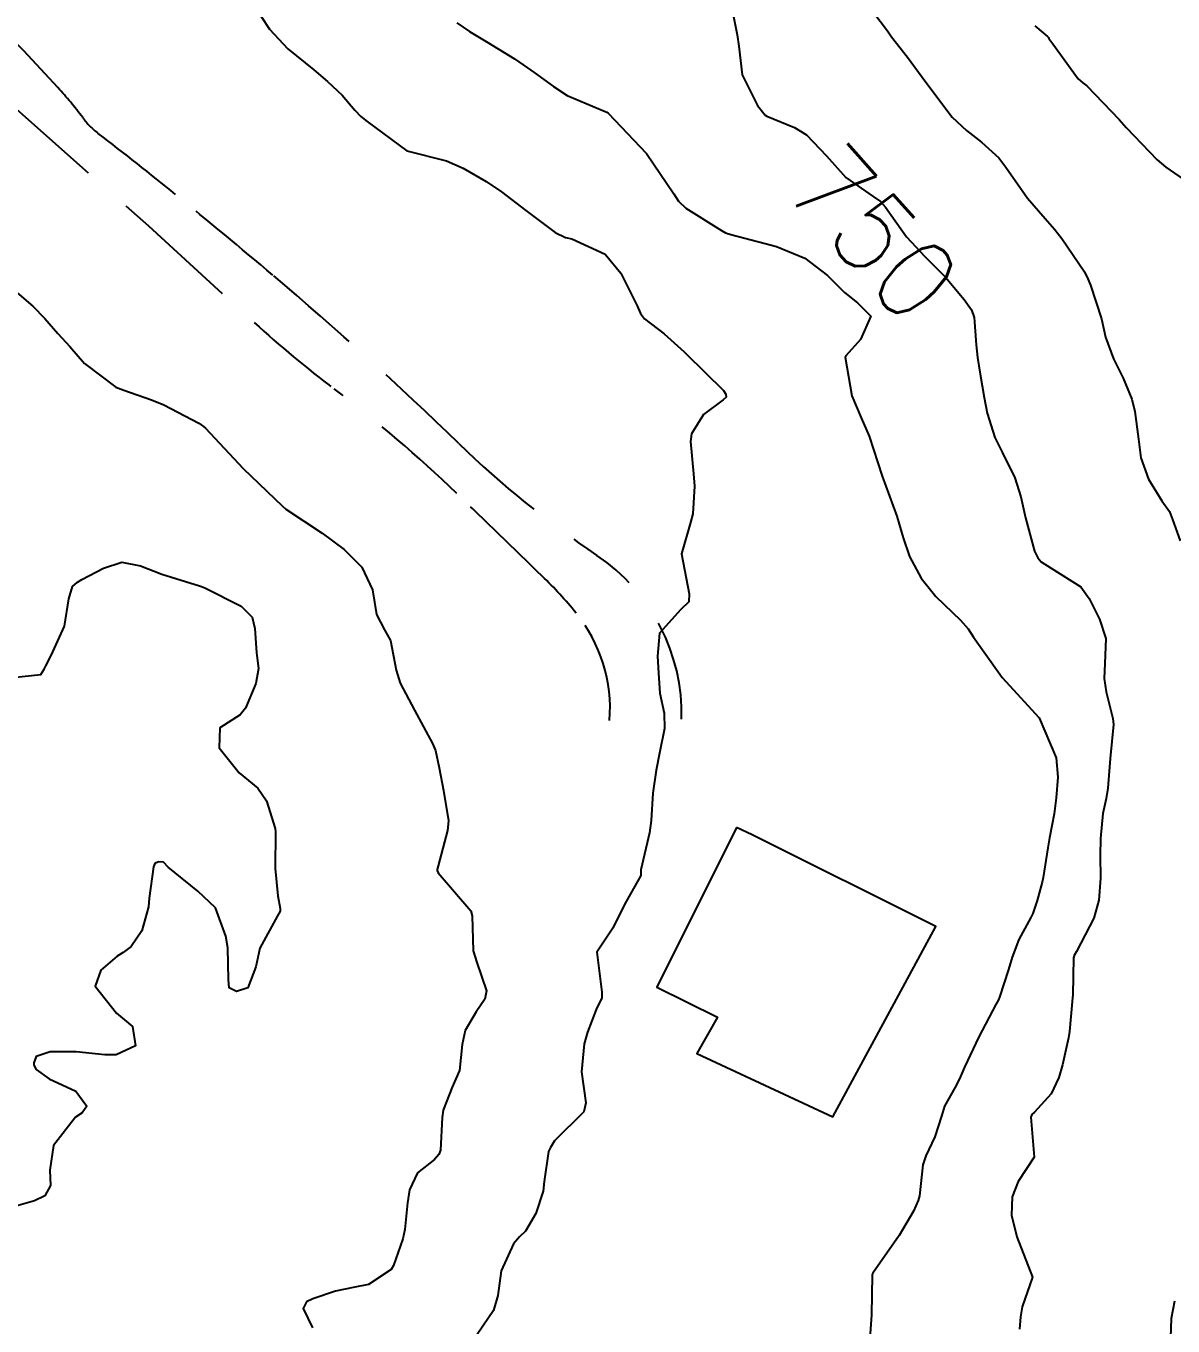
# Model space of a CAD drawing. Header units: metres. Extents: x 298520 to 308411, y 7433745 to 7450750.
# Drawn here: x 301893.6 to 301951, y 7441685.4 to 7441750.4 of the extents above; entities that cross this region are included whole.
import ezdxf
from ezdxf.enums import TextEntityAlignment as Align

# ---------------------------------------------------------------- set-up
doc = ezdxf.new("R2010")
doc.units = ezdxf.units.M
doc.header["$LTSCALE"] = 10
doc.linetypes.add('DASHED', pattern=[0.75, 0.5, -0.25])
for name, color, linetype in [('Cotas', 45, 'Continuous'), ('Curvas de Nivel 1m', 11, 'Continuous'), ('Curvas de Nivel 5m', 15, 'Continuous'), ('Edificações', 30, 'Continuous'), ('Vias Secundárias', 230, 'DASHED')]:
    doc.layers.add(name, color=color, linetype=linetype)
doc.styles.add('Style-STANDARD', font='STANDARD.shx')

msp = doc.modelspace()

# ---------------------------------------------------------------- linework, layer by layer
at = {"layer": 'Curvas de Nivel 1m', "flags": 128}
for points, elevation in [([(301935.978, 7441751.164), (301936.716, 7441750.192), (301936.912, 7441749.898), (301937.711, 7441748.877), (301938.45, 7441747.882), (301938.68, 7441747.553), (301939.948, 7441745.867), (301940.656, 7441745.205), (301941.419, 7441744.617), (301942.273, 7441743.836), (301942.636, 7441743.373), (301943.714, 7441741.819), (301944.603, 7441740.793), (301945.066, 7441740.271), (301945.434, 7441739.797), (301946.568, 7441738.124), (301946.743, 7441737.778), (301946.867, 7441737.47), (301947.413, 7441735.771), (301947.623, 7441734.863), (301948.02, 7441733.768), (301948.509, 7441732.808), (301948.933, 7441731.756), (301949.094, 7441731.147), (301949.264, 7441729.752), (301949.392, 7441728.818), (301949.766, 7441727.747), (301950.432, 7441726.662), (301950.822, 7441726.129), (301950.977, 7441725.732), (301951.354, 7441724.668)], 749), ([(301905.359, 7441750.92), (301905.768, 7441750.274), (301906.698, 7441749.286), (301907.989, 7441748.247), (301908.677, 7441747.663), (301909.41, 7441746.968), (301910.041, 7441746.219), (301910.345, 7441745.9), (301910.657, 7441745.655), (301912.643, 7441744.19), (301914.636, 7441743.679), (301915.463, 7441743.325), (301916.621, 7441742.651), (301917.385, 7441742.132), (301918.604, 7441741.193), (301920.081, 7441740.105), (301920.589, 7441739.848), (301920.905, 7441739.778), (301922.577, 7441739.009), (301923.355, 7441738.062), (301924.177, 7441736.423), (301924.337, 7441736.052), (301924.54, 7441735.776), (301925.522, 7441735.024), (301926.524, 7441734.131), (301926.634, 7441734.019), (301928.496, 7441732.198), (301928.624, 7441731.999), (301928.632, 7441731.858), (301928.49, 7441731.73), (301927.501, 7441730.992), (301926.902, 7441730.016), (301926.846, 7441729.638), (301926.991, 7441728.015), (301927.052, 7441727.399), (301926.969, 7441726.015), (301926.856, 7441725.579), (301926.403, 7441724.02), (301926.788, 7441722.016), (301926.766, 7441721.619), (301926.365, 7441721.221), (301925.302, 7441720.036), (301925.196, 7441718.892), (301925.249, 7441718.036), (301925.32, 7441717.033), (301925.526, 7441716.032), (301925.541, 7441715.277), (301925.303, 7441714.035), (301925.128, 7441713.179), (301924.957, 7441712.039), (301924.872, 7441710.673), (301924.797, 7441710.042), (301924.369, 7441708.202), (301924.361, 7441708.049), (301924.354, 7441707.906), (301924.207, 7441707.653), (301923.633, 7441706.614), (301923.337, 7441706.058), (301922.958, 7441705.279), (301922.163, 7441704.07), (301922.413, 7441702.067), (301922.407, 7441701.791), (301922.124, 7441701.205), (301921.697, 7441700.076), (301921.52, 7441699.492), (301921.388, 7441698.081), (301921.613, 7441696.534), (301921.507, 7441696.078), (301920.048, 7441694.63), (301919.845, 7441694.302), (301919.748, 7441694.103), (301919.53, 7441692.595), (301919.465, 7441692.105), (301919.114, 7441690.997), (301918.591, 7441690.114), (301918.289, 7441689.818), (301917.987, 7441689.48), (301917.365, 7441688.129), (301917.204, 7441686.882), (301916.994, 7441686.134), (301915.927, 7441684.561)], 752), ([(301915.157, 7441750.603), (301915.787, 7441750.154), (301916.705, 7441749.615), (301918.034, 7441748.785), (301918.686, 7441748.347), (301919.031, 7441748.115), (301919.983, 7441747.407), (301920.672, 7441746.957), (301922.577, 7441746.157), (301922.663, 7441746.115), (301922.721, 7441746.069), (301924.643, 7441744.05), (301926.01, 7441742.029), (301926.255, 7441741.671), (301926.606, 7441741.321), (301928.399, 7441740.198), (301928.594, 7441740.091), (301928.86, 7441739.997), (301930.586, 7441739.546), (301931.155, 7441739.401), (301932.576, 7441738.82), (301933.708, 7441737.939), (301934.554, 7441737.088), (301935.209, 7441736.58), (301935.869, 7441735.91), (301935.365, 7441734.751), (301934.628, 7441733.928), (301934.593, 7441733.858), (301934.927, 7441731.923), (301935.391, 7441730.826), (301935.796, 7441729.91), (301936.443, 7441727.9), (301937.171, 7441725.893), (301937.487, 7441724.814), (301937.81, 7441723.886), (301938.387, 7441722.799), (301939.122, 7441721.873), (301940.361, 7441720.701), (301940.754, 7441720.252), (301941.008, 7441719.85), (301942.325, 7441717.984), (301942.455, 7441717.829), (301944.303, 7441715.81), (301945.153, 7441713.801), (301945.228, 7441712.84), (301945.153, 7441711.801), (301945.046, 7441711.001), (301944.819, 7441709.804), (301944.74, 7441709.293), (301944.496, 7441707.807), (301944.445, 7441707.572), (301944.196, 7441706.667), (301943.985, 7441706.013), (301943.889, 7441705.813), (301943.285, 7441704.706), (301942.947, 7441703.822), (301942.772, 7441703.206), (301942.321, 7441701.828), (301942.266, 7441701.694), (301942.129, 7441701.449), (301941.275, 7441699.843), (301940.559, 7441698.315), (301940.368, 7441697.856), (301940.284, 7441697.663), (301940.084, 7441697.292), (301939.567, 7441696.369), (301939.403, 7441695.867), (301939.085, 7441694.837), (301938.619, 7441693.874), (301938.477, 7441693.435), (301938.315, 7441691.877), (301938.249, 7441691.639), (301938.005, 7441691.11), (301937.298, 7441689.89), (301935.974, 7441688.001), (301935.941, 7441687.943), (301935.934, 7441687.91), (301935.91, 7441685.944), (301935.905, 7441685.91), (301935.768, 7441684.068)], 751), ([(301944.09, 7441750.446), (301944.714, 7441749.911), (301944.759, 7441749.855), (301944.79, 7441749.809), (301944.976, 7441749.539), (301946.25, 7441747.787), (301946.492, 7441747.594), (301946.68, 7441747.447), (301948.296, 7441745.764), (301948.659, 7441745.357), (301950.214, 7441743.744), (301950.637, 7441743.376), (301951.769, 7441742.579)], 748), ([(301892.56, 7441737.585), (301893.928, 7441736.416), (301894.537, 7441735.794), (301895.179, 7441735.05), (301895.786, 7441734.391), (301896.51, 7441733.538), (301898.09, 7441732.364), (301898.491, 7441732.204), (301899.862, 7441731.715), (301900.484, 7441731.47), (301902.234, 7441730.554), (301902.474, 7441730.396), (301902.575, 7441730.309), (301904.453, 7441728.29), (301906.425, 7441726.397), (301906.597, 7441726.258), (301908.411, 7441725.057), (301909.508, 7441724.229), (301910.39, 7441723.342), (301910.926, 7441722.212), (301911.137, 7441720.985), (301911.531, 7441720.202), (301911.829, 7441719.679), (301912.11, 7441718.193), (301912.323, 7441717.541), (301913.033, 7441716.183), (301913.94, 7441714.52), (301914.088, 7441714.172), (301914.27, 7441713.308), (301914.484, 7441712.167), (301914.73, 7441710.655), (301914.689, 7441710.163), (301914.215, 7441708.397), (301914.164, 7441708.22), (301914.163, 7441708.171), (301914.211, 7441708.04), (301915.85, 7441706.145), (301915.925, 7441705.889), (301915.972, 7441704.143), (301916.154, 7441703.56), (301916.632, 7441702.135), (301916.551, 7441701.714), (301916.122, 7441701.086), (301915.572, 7441700.148), (301915.412, 7441699.456), (301915.281, 7441698.152), (301914.919, 7441697.323), (301914.468, 7441696.166), (301914.42, 7441695.805), (301914.334, 7441694.167), (301914.259, 7441693.948), (301914.038, 7441693.695), (301913.181, 7441693.029), (301912.783, 7441692.182), (301912.675, 7441691.521), (301912.547, 7441690.184), (301912.444, 7441689.729), (301911.975, 7441688.398), (301911.864, 7441688.192), (301910.736, 7441687.434), (301909.959, 7441687.293), (301909.073, 7441687.112), (301907.95, 7441686.724), (301907.62, 7441686.571), (301907.453, 7441686.245), (301907.933, 7441685.275)], 753), ([(301892.931, 7441717.817), (301894.326, 7441717.975), (301894.499, 7441718.239), (301894.577, 7441718.406), (301894.853, 7441718.917), (301895.52, 7441720.393), (301895.733, 7441721.756), (301895.92, 7441722.387), (301896.161, 7441722.598), (301896.378, 7441722.724), (301897.461, 7441723.295), (301898.391, 7441723.594), (301899.319, 7441723.416), (301900.383, 7441722.995), (301902.276, 7441722.409), (301902.374, 7441722.375), (301902.533, 7441722.308), (301904.364, 7441721.402), (301904.915, 7441720.838), (301905.04, 7441720.28), (301905.121, 7441719.059), (301905.221, 7441718.277), (301905.083, 7441717.517), (301904.566, 7441716.286), (301904.3, 7441715.957), (301903.291, 7441715.302), (301903.262, 7441714.3), (301904.264, 7441713.047), (301905.184, 7441712.276), (301905.632, 7441711.655), (301906.059, 7441710.263), (301906.071, 7441710.103), (301906.059, 7441708.262), (301906.193, 7441706.899), (301906.307, 7441706.259), (301906.306, 7441706.134), (301906.179, 7441705.887), (301905.295, 7441704.273), (301905.087, 7441703.338), (301904.699, 7441702.282), (301904.131, 7441702.103), (301903.756, 7441702.294), (301903.728, 7441702.705), (301903.682, 7441704.295), (301903.584, 7441704.881), (301903.069, 7441706.301), (301902.195, 7441707.136), (301900.702, 7441708.333), (301900.463, 7441708.584), (301900.215, 7441708.592), (301900.04, 7441708.517), (301899.969, 7441708.342), (301899.758, 7441706.776), (301899.712, 7441706.345), (301899.384, 7441705.135), (301898.857, 7441704.353), (301898.456, 7441704.061), (301898.158, 7441703.877), (301897.341, 7441703.178), (301897.043, 7441702.371), (301898.123, 7441701.026), (301898.914, 7441700.352), (301899.062, 7441699.392), (301898.099, 7441698.933), (301897.526, 7441698.938), (301896.1, 7441699.078), (301894.791, 7441699.091), (301894.097, 7441698.845), (301893.975, 7441698.53), (301893.979, 7441698.411), (301894.09, 7441698.199), (301894.741, 7441697.742), (301896.074, 7441697.115), (301896.625, 7441696.374), (301896.402, 7441696.034), (301896.057, 7441695.808), (301894.969, 7441694.396), (301894.787, 7441693.155), (301894.818, 7441692.398), (301894.538, 7441691.88), (301894.011, 7441691.622), (301893.073, 7441691.353)], 754), ([(301951.075, 7441686.61), (301950.912, 7441685.73), (301950.875, 7441684.789)], 749)]:
    msp.add_lwpolyline(points, dxfattribs=dict(at, elevation=elevation))
at = {"layer": 'Curvas de Nivel 5m', "elevation": 750, "flags": 128}
msp.add_lwpolyline([(301928.797, 7441751.935), (301929.19, 7441749.995), (301929.273, 7441749.426), (301929.43, 7441747.993), (301930.202, 7441746.45), (301930.577, 7441745.981), (301930.662, 7441745.915), (301932.047, 7441745.35), (301932.653, 7441744.995), (301933.649, 7441743.94), (301934.627, 7441742.847), (301935.984, 7441741.909), (301936.36, 7441741.654), (301936.608, 7441741.374), (301937.654, 7441739.889), (301938.578, 7441738.896), (301939.609, 7441737.87), (301940.552, 7441736.746), (301940.916, 7441736.224), (301941.052, 7441735.852), (301941.148, 7441734.47), (301941.217, 7441733.85), (301941.351, 7441733.007), (301941.542, 7441731.844), (301941.697, 7441731.054), (301942.075, 7441729.836), (301942.462, 7441729.072), (301943.085, 7441727.824), (301943.379, 7441726.875), (301943.622, 7441725.818), (301944.071, 7441724.149), (301944.226, 7441723.812), (301944.4, 7441723.609), (301944.903, 7441723.298), (301946.381, 7441722.361), (301946.796, 7441721.784), (301947.323, 7441720.736), (301947.638, 7441719.771), (301947.58, 7441718.526), (301947.559, 7441717.771), (301947.66, 7441717.113), (301947.995, 7441715.765), (301948.013, 7441715.477), (301947.859, 7441713.766), (301947.742, 7441712.286), (301947.65, 7441711.769), (301947.483, 7441711.01), (301947.364, 7441709.773), (301947.36, 7441708.908), (301947.365, 7441707.773), (301947.292, 7441706.678), (301947.032, 7441705.777), (301946.166, 7441704.107), (301946.055, 7441703.9), (301946.026, 7441703.791), (301945.981, 7441701.945), (301945.968, 7441701.792), (301945.811, 7441700.098), (301945.774, 7441699.793), (301945.467, 7441698.429), (301945.276, 7441697.798), (301944.902, 7441696.98), (301944.067, 7441696.069), (301943.932, 7441695.945), (301943.891, 7441695.812), (301944.043, 7441693.81), (301943.254, 7441692.589), (301942.94, 7441691.821), (301942.91, 7441690.914), (301943.185, 7441689.818), (301943.973, 7441687.81), (301943.447, 7441686.318), (301943.359, 7441685.819), (301943.323, 7441685.205)], dxfattribs=at)
at = {"layer": 'Edificações'}
msp.add_lwpolyline([(301929.147, 7441710.309), (301925.17, 7441702.325), (301928.201, 7441700.822), (301927.159, 7441699.01), (301933.975, 7441695.837), (301939.133, 7441705.364), (301929.938, 7441709.952)], close=True, dxfattribs=at)
at = {"layer": 'Vias Secundárias'}
for points in [[(301926.404, 7441715.746, 0.256291), (301922.165, 7441723.935, -0.044762), (301915.245, 7441729.538, 0.017057), (301905.943, 7441737.966, 0.004835), (301901.07, 7441742.007, 0.007382), (301897.199, 7441745.061, -0.070978), (301896.424, 7441745.85, 0.028561), (301895.182, 7441747.351), (301893.478, 7441749.186), (301891.562, 7441751.088, -0.082374), (301889.206, 7441753.459, 0.069329), (301885.282, 7441757.619, -0.05776), (301875.497, 7441767.524, -0.031408), (301870.273, 7441775.143, -0.021453), (301866.154, 7441782.765, 0.044661), (301855.717, 7441800.107, -0.019797), (301847.229, 7441812.744, -0.001249), (301840.11, 7441824.372, -0.050797), (301834.893, 7441835.303, 0.09623), (301825.738, 7441850.725, 0.036025), (301812.25, 7441863.835, 0.036025)], [(301810.408, 7441861.94), (301814.035, 7441858.83, -0.053941), (301821.732, 7441850.639, 0.041857), (301825.031, 7441846.954, -0.147708), (301830.351, 7441837.674, 0.076759), (301833.553, 7441829.668, -0.002567), (301843.687, 7441812.312, 0.008215), (301851.175, 7441799.816, 0.02362), (301860.748, 7441785.928, -0.076777), (301866.111, 7441776.052, 0.081877), (301870.894, 7441767.452, 0.067785), (301879.962, 7441758.757, -0.039621), (301882.542, 7441756.546, 0.030913), (301890.602, 7441748.85), (301892.957, 7441746.399), (301899.719, 7441740.426), (301905.013, 7441735.591, 0.023523), (301909.01, 7441732.271, -0.030088), (301915.15, 7441727.034, -0.001054), (301919.431, 7441722.895, -0.02981), (301921.122, 7441721.045, -0.191582), (301922.798, 7441715.675)]]:
    msp.add_lwpolyline(points, format="xyb", dxfattribs=at)

# ---------------------------------------------------------------- texts
at = {"layer": 'Cotas', "style": 'Style-STANDARD'}
msp.add_text('750', height=4, rotation=311.82156, dxfattribs=at).set_placement((301936.024, 7441740.08, 750), align=Align.MIDDLE_CENTER)

doc.saveas('drawing.dxf')
